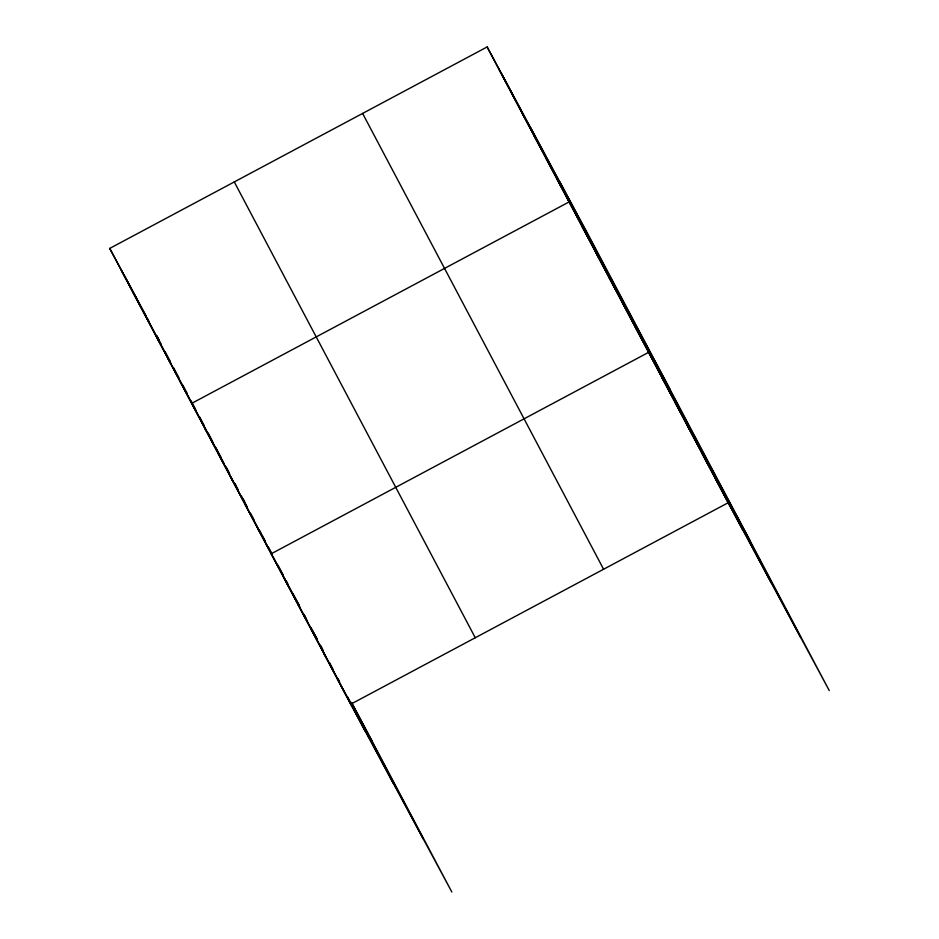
<?xml version="1.0" encoding="UTF-8"?>
<svg xmlns="http://www.w3.org/2000/svg" width="939" height="939" viewBox="0 0 939 939"><rect width="100%" height="100%" fill="white"/><g stroke="black" fill="none" stroke-linecap="round" stroke-linejoin="round"><path stroke-width="1.41" d="M351.785 702.771L451.859 892.05L350.717 704.227L109.734 248.412L487.141 46.95L588.284 234.773L829.266 690.588L728.136 502.764L487.141 46.95M569.081 201.932L191.673 403.383L223.893 463.232M350.717 704.227L728.136 502.764M498.855 69.087L513.387 96.083M510.558 91.224L525.089 118.22M522.26 113.373L536.791 140.357M533.962 135.509L548.493 162.494M545.676 157.646L560.207 184.631M557.379 179.783L670.211 389.755M582.333 226.992L596.864 253.988M595.584 252.063L610.115 279.059M608.848 277.134L623.379 304.119M622.099 302.205L636.63 329.19M635.351 327.277L649.882 354.261M749.745 540.171L648.603 352.348L271.195 553.81L300.011 607.333M661.866 377.419L676.397 404.404M675.118 402.491L689.649 429.475M688.369 427.55L702.9 454.546M701.621 452.621L716.152 479.618M714.872 477.693L729.403 504.677M109.734 248.412L146.038 315.833M147.4 318.368L148.761 320.892M156.766 335.763L159.384 340.622M121.436 270.549L135.967 297.534M133.15 292.686L159.384 341.819M156.555 336.972L171.086 363.956L124.265 275.397M168.257 359.109L182.788 386.093M179.959 381.246L194.502 408.23M225.254 465.756L228.658 472.082M238.048 489.524L234.785 483.456L236.112 485.956M243.283 499.255L244.598 501.684M204.925 428.454L219.456 455.45M218.177 453.525L232.708 480.51M231.428 478.597L245.959 505.581M244.692 503.668L258.53 529.373L171.731 365.189M257.943 528.739L272.474 555.724L259.223 530.652M303.414 613.648L307.499 621.231M310.903 627.557L316.924 638.731M320.845 646.02L323.462 650.88M351.914 703.722L372.325 741.634M284.447 578.87L298.978 605.866M297.698 603.941L312.229 630.938M310.962 629.013L325.493 656.009M324.213 654.084L338.744 681.068M337.465 679.155L351.996 706.14M559.703 181.697L800.685 637.511M530.253 127.011L771.236 582.826M501.672 73.935L742.667 529.749M362.607 113.431L603.589 569.245M234.281 181.931L475.263 637.745M351.045 702.349L423.278 838.973M156.743 335.857L161.297 344.46M165.205 351.843L170.405 361.679M173.656 367.83L178.856 377.678M182.753 385.049L187.307 393.664M191.216 401.047L195.758 409.65M199.667 417.033L204.221 425.637M208.118 433.02L210.723 437.938M211.369 439.17L212.672 441.635M215.923 447.786L221.123 457.622M226.322 467.458L229.574 473.608M241.405 495.992L247.368 507.271M250.69 513.539L254 519.807M259.305 529.831L261.288 533.587M261.946 534.843L265.268 541.11M268.577 547.378L271.887 553.646M277.862 564.926L283.155 574.961M286.477 581.229L287.792 583.729M293.097 593.753L299.06 605.045M304.365 615.068L305.691 617.58M312.311 630.104L316.959 638.884M320.269 645.152L321.596 647.664M329.542 662.699L332.864 668.967M338.157 678.991L339.484 681.503M347.442 696.55L393.828 784.288M273.132 556.98L365.248 731.211"/></g></svg>
